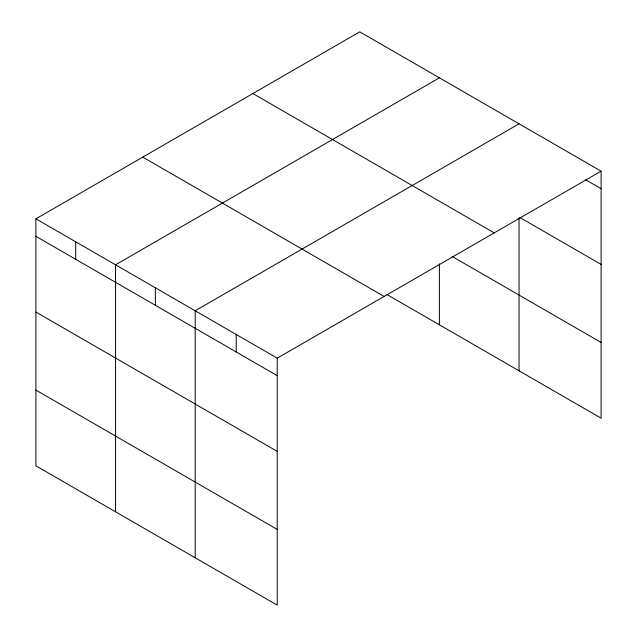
<?xml version="1.0" encoding="UTF-8"?>
<svg xmlns="http://www.w3.org/2000/svg" width="637" height="637" viewBox="0 0 637 637"><rect width="100%" height="100%" fill="white"/><g stroke="black" fill="none" stroke-linecap="round" stroke-linejoin="round"><path stroke-width="0.96" d="M35.903 218.825L277.238 358.161L277.238 605.15L35.903 465.822L35.903 218.825L359.762 31.85L601.097 171.178L601.097 418.175L386.874 294.493M439.403 77.825L115.544 264.809L115.544 511.798M519.044 123.809L195.185 310.784L195.185 557.781M277.238 358.161L601.097 171.178M585.706 179.801L601.097 188.679M519.896 217.535L601.097 264.411M252.889 93.551L494.224 232.879M452.111 256.424L601.097 342.443M142.776 157.124L384.111 296.452M35.903 236.327L277.238 375.663M35.903 312.058L277.238 451.394M35.903 390.091L277.238 529.419M519.044 218.029L519.044 370.798M439.403 263.845L439.403 324.822M236.208 334.473L236.208 351.974M155.364 287.797L155.364 305.298M75.723 241.813L75.723 259.323"/></g></svg>
